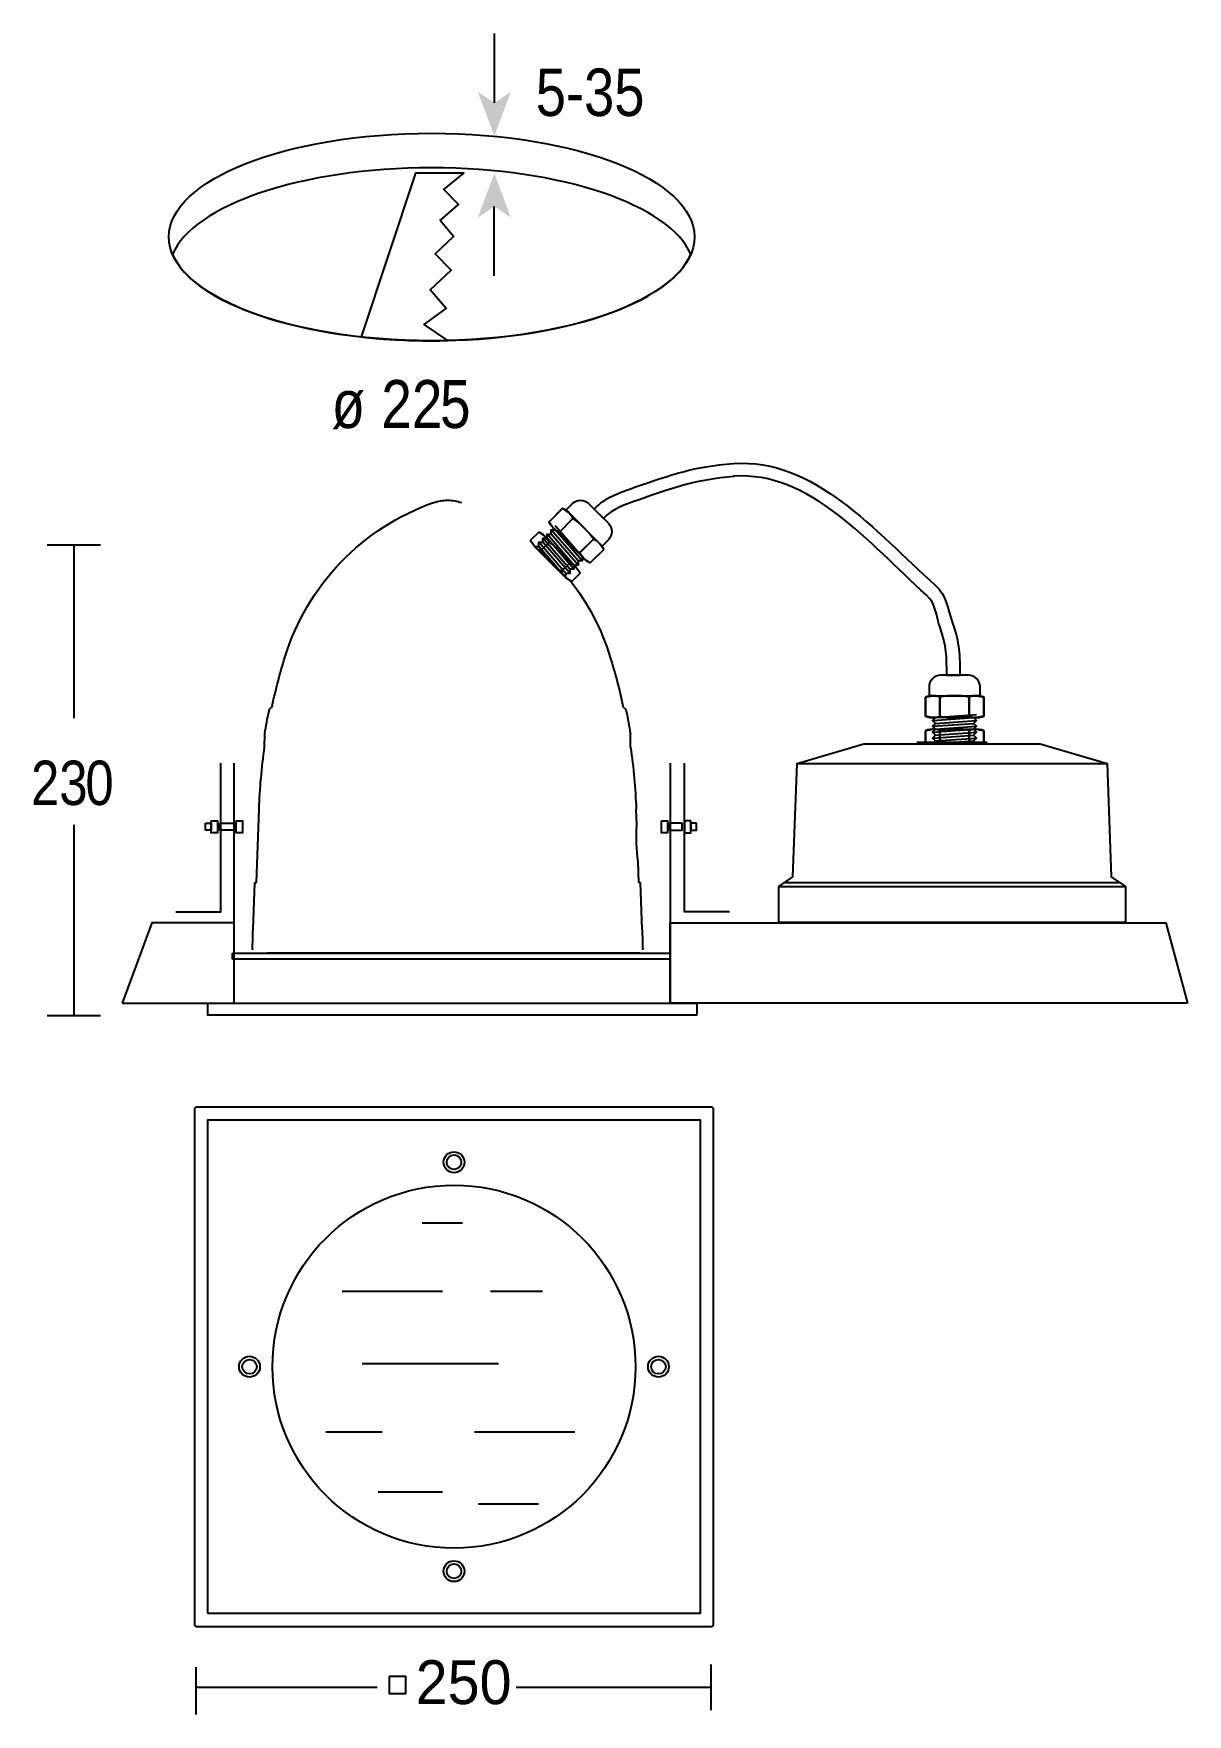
# Model space of a CAD drawing. Extents: x 29 to 194, y 35 to 275.
import ezdxf

# ---------------------------------------------------------------- set-up
doc = ezdxf.new("R2010")
doc.units = 0
doc.layers.add('LIVELLO_1', color=160, linetype='Continuous')
doc.styles.add('STD', font='txt')

# ---------------------------------------------------------------- blocks, each defined once
blk = doc.blocks.new('AI9-BLK1')
at = {"layer": 'LIVELLO_1'}
h = blk.add_hatch(color=7, dxfattribs=at)
h.dxf.hatch_style = 2
h.paths.add_polyline_path([(-16.57, 110.7), (-14.19, 112.28), (-16.57, 105.95), (-18.94, 112.28)])
h = blk.add_hatch(color=7, dxfattribs=at)
h.dxf.hatch_style = 2
h.paths.add_polyline_path([(-16.57, 95.85), (-18.94, 94.26), (-16.57, 100.6), (-14.19, 94.26)])
at = {"layer": 'LIVELLO_1', "color": 7}
for p, q in [((-16.57, 120.6), (-16.57, 110.7)), ((-16.57, 85.95), (-16.57, 95.85)), ((-23.41, 53.82), (-23.1, 53.82)), ((-5.78, 43.95), (-9.61, 48.38)), ((-5.19, 44.54), (-9.02, 48.97)), ((-5.19, 43.95), (-9.02, 48.38)), ((-4.59, 45.13), (-8.43, 49.56)), ((-4.59, 44.54), (-8.43, 48.97)), ((-4, 45.72), (-7.84, 50.15)), ((-4, 45.13), (-7.84, 49.56)), ((-80.57, 47.43), (-72.93, 47.43)), ((-76.75, 47.43), (-76.75, 22.61)), ((-6.36, 43.36), (-10.2, 47.79)), ((-6.36, 42.77), (-10.2, 47.2)), ((-5.78, 43.36), (-9.61, 47.79)), ((46.18, 22.29), (52.01, 22.71)), ((46.18, 21.46), (52.01, 21.87)), ((46.59, 22.71), (52.43, 23.13)), ((46.59, 21.87), (52.43, 22.29)), ((-49.45, 18.48), (-49.43, 20.4)), ((2.93, 18.48), (2.91, 20.4)), ((46.18, 20.62), (52.01, 21.04)), ((46.18, 19.78), (52.01, 20.2)), ((46.18, 18.95), (52.01, 19.37)), ((46.59, 21.04), (52.43, 21.46)), ((46.59, 20.2), (52.43, 20.62)), ((46.59, 19.37), (52.43, 19.78)), ((43.91, 19.21), (53.97, 19.21)), ((-53.8, -18.19), (-53.83, 16.16)), ((8.6, 16.16), (8.6, -18.19)), ((26.76, 16.11), (71.13, 16.11)), ((-76.75, 7.34), (-76.75, -19.93)), ((3.81, 7.37), (3.73, 9.59)), ((4.11, -0.91), (4, 2.06)), ((-51.11, -7.63), (-50.87, -0.91)), ((-50.87, -0.91), (-50.63, -0.91)), ((4.11, -0.91), (4.36, -0.91)), ((4.59, -7.63), (4.36, -0.91)), ((24.13, -1.45), (73.76, -1.45)), ((24.99, -0.88), (72.88, -0.88)), ((4.28, -11.02), (-49.14, -11.02)), ((-80.57, -19.93), (-72.93, -19.93)), ((14.52, -33.05), (-59.2, -33.05)), ((14.81, -107.06), (14.81, -33.34)), ((-26.88, -49.63), (-21.14, -49.63)), ((-38.37, -59.4), (-24.01, -59.4)), ((-17.12, -59.4), (-9.66, -59.4)), ((-35.5, -69.73), (-15.97, -69.73)), ((-40.67, -79.5), (-32.63, -79.5)), ((-19.42, -79.5), (-5.06, -79.5)), ((-33.2, -88.11), (-24.01, -88.11)), ((-18.84, -89.83), (-10.23, -89.83)), ((-59.2, -107.36), (14.52, -107.36)), ((14.49, -119.36), (14.49, -112.84)), ((-59.26, -119.96), (-59.26, -113.2)), ((-59.23, -116.09), (-33.35, -116.09)), ((-13.44, -116.09), (14.49, -116.09))]:
    blk.add_line(p, q, dxfattribs=at)
for points in [[(-0.91, 46.75), (-1.5, 47.64), (-5.93, 52.06), (-6.81, 52.66), (-8.73, 50.74), (-8.14, 49.85), (-3.71, 45.42), (-2.83, 44.83)], [(-0.91, 46.75), (-1.5, 47.64), (-5.93, 52.06), (-6.81, 52.66), (-8.73, 50.74), (-8.14, 49.85), (-3.71, 45.42), (-2.83, 44.83)], [(-4.3, 43.36), (-4.89, 44.24), (-9.32, 48.67), (-10.2, 49.26), (-11.39, 48.08), (-10.79, 47.2), (-6.36, 42.77), (-5.48, 42.18)], [(-4.3, 43.36), (-4.89, 44.24), (-9.32, 48.67), (-10.2, 49.26), (-11.39, 48.08), (-10.79, 47.2), (-6.36, 42.77), (-5.48, 42.18)], [(-4, 45.72), (-4, 45.13), (-4.59, 45.13), (-4.59, 44.53), (-5.19, 44.53), (-5.19, 43.95), (-5.78, 43.95), (-5.78, 43.35), (-6.37, 43.35), (-6.37, 42.76), (-10.8, 47.19), (-10.21, 47.19), (-10.21, 47.79), (-9.62, 47.79), (-9.62, 48.38), (-9.03, 48.38), (-9.03, 48.97), (-8.44, 48.97), (-8.44, 49.56), (-7.84, 49.56)], [(-4, 45.72), (-4, 45.13), (-4.59, 45.13), (-4.59, 44.53), (-5.19, 44.53), (-5.19, 43.95), (-5.78, 43.95), (-5.78, 43.35), (-6.37, 43.35), (-6.37, 42.76), (-10.8, 47.19), (-10.21, 47.19), (-10.21, 47.79), (-9.62, 47.79), (-9.62, 48.38), (-9.03, 48.38), (-9.03, 48.97), (-8.44, 48.97), (-8.44, 49.56), (-7.84, 49.56)], [(45.13, 25.63), (46.17, 25.84), (52.44, 25.84), (53.48, 25.63), (53.48, 22.91), (52.44, 22.7), (46.17, 22.7), (45.13, 22.91)], [(45.13, 25.63), (46.17, 25.84), (52.44, 25.84), (53.48, 25.63), (53.48, 22.91), (52.44, 22.7), (46.17, 22.7), (45.13, 22.91)], [(46.59, 22.71), (46.17, 22.29), (46.59, 21.87), (46.17, 21.46), (46.59, 21.04), (46.17, 20.62), (46.59, 20.2), (46.17, 19.78), (46.59, 19.37), (46.17, 18.95), (52.44, 18.95), (52.02, 19.37), (52.44, 19.78), (52.02, 20.2), (52.44, 20.62), (52.02, 21.04), (52.44, 21.46), (52.02, 21.87), (52.44, 22.29), (52.02, 22.71)], [(46.59, 22.71), (46.17, 22.29), (46.59, 21.87), (46.17, 21.46), (46.59, 21.04), (46.17, 20.62), (46.59, 20.2), (46.17, 19.78), (46.59, 19.37), (46.17, 18.95), (52.44, 18.95), (52.02, 19.37), (52.44, 19.78), (52.02, 20.2), (52.44, 20.62), (52.02, 21.04), (52.44, 21.46), (52.02, 21.87), (52.44, 22.29), (52.02, 22.71)], [(45.13, 20.83), (46.17, 21.04), (52.44, 21.04), (53.48, 20.83), (53.48, 19.16), (52.44, 18.95), (46.17, 18.95), (45.13, 19.16)], [(45.13, 20.83), (46.17, 21.04), (52.44, 21.04), (53.48, 20.83), (53.48, 19.16), (52.44, 18.95), (46.17, 18.95), (45.13, 19.16)], [(24.13, -6.63), (24.13, -1.45), (26.14, -0.1), (26.76, 16.11), (36.34, 18.94), (61.54, 18.94), (71.13, 16.11), (71.74, -0.1), (73.76, -1.45), (73.76, -6.63)], [(-57.91, 7.58), (-57.11, 7.58), (-57.11, 6.6), (-57.91, 6.6)], [(-57.91, 7.58), (-57.11, 7.58), (-57.11, 6.6), (-57.91, 6.6)], [(-57.1, 7.95), (-56.21, 7.95), (-56.21, 6.23), (-57.1, 6.23)], [(-55.86, 7.58), (-53.81, 7.58), (-53.81, 6.6), (-55.86, 6.6)], [(-55.86, 7.58), (-53.81, 7.58), (-53.81, 6.6), (-55.86, 6.6)], [(-53.52, 7.95), (-52.63, 7.95), (-52.63, 6.23), (-53.52, 6.23)], [(7.34, 7.95), (8.23, 7.95), (8.23, 6.23), (7.34, 6.23)], [(10.33, 7.58), (8.52, 7.58), (8.52, 6.6), (10.33, 6.6)], [(10.33, 7.58), (8.52, 7.58), (8.52, 6.6), (10.33, 6.6)], [(11.56, 7.95), (10.67, 7.95), (10.67, 6.23), (11.56, 6.23)], [(12.37, 7.58), (11.58, 7.58), (11.58, 6.6), (12.37, 6.6)], [(12.37, 7.58), (11.58, 7.58), (11.58, 6.6), (12.37, 6.6)], [(-69.82, -18.19), (-53.8, -18.19), (-53.8, -6.67), (-65.61, -6.67)], [(82.63, -18.19), (8.59, -18.19), (8.59, -6.67), (79.54, -6.67)], [(-54.06, -11.01), (8.54, -11.01), (8.54, -11.86), (-54.06, -11.86)], [(-54.06, -11.01), (8.54, -11.01), (8.54, -11.87), (-54.06, -11.87)], [(12.41, -19.89), (-57.59, -19.89), (-57.59, -18.19), (12.41, -18.19)], [(-31.64, -114.56), (-31.64, -116.96), (-29.25, -116.96), (-29.25, -114.56)]]:
    blk.add_lwpolyline(points, close=True, dxfattribs=at)
for points in [[(-62.14, -5.11), (-55.71, -5.11), (-55.73, 16.16)], [(17.07, -5.11), (10.63, -5.11), (10.65, 16.16)], [(-57.62, -105.48), (12.94, -105.48), (12.94, -34.92), (-57.62, -34.92), (-57.62, -105.48)]]:
    blk.add_lwpolyline(points, dxfattribs=at)
for centre, radius in [((-22.34, -40.94), 1.49), ((-22.34, -40.94), 1.04), ((-22.34, -70.2), 25.98), ((-51.61, -70.2), 1.49), ((-51.61, -70.2), 1.04), ((6.92, -70.2), 1.49), ((6.92, -70.2), 1.04), ((-22.34, -99.47), 1.49), ((-22.34, -99.47), 1.04)]:
    blk.add_circle(centre, radius, dxfattribs=at)
blk.add_ellipse((-25.54, 91.49), major_axis=(-37.62, 0), ratio=0.394699, dxfattribs=at)
for points, knots in [([(-62.64, 89.02), (-59.65, 96.04), (-44.18, 101.39), (-25.54, 101.39), (-6.9, 101.39), (8.57, 96.04), (11.56, 89.02), (8.57, 81.99), (-6.9, 76.64), (-25.54, 76.64), (-44.18, 76.64), (-59.65, 81.99), (-62.64, 89.02)], [0, 0, 0, 0, 1, 1, 1, 2, 2, 2, 3, 3, 3, 4, 4, 4, 4]), ([(-35.63, 77.18), (-35.63, 77.18), (-27.86, 100.63), (-27.86, 100.63), (-27.86, 100.63), (-20.92, 100.63), (-20.92, 100.63), (-20.92, 100.63), (-23.8, 98.28), (-23.8, 98.28), (-23.8, 98.28), (-21.68, 96.16), (-21.68, 96.16), (-21.68, 96.16), (-24.33, 93.86), (-24.33, 93.86), (-24.33, 93.86), (-22.39, 91.57), (-22.39, 91.57), (-22.39, 91.57), (-25.04, 89.1), (-25.04, 89.1), (-25.04, 89.1), (-22.74, 86.75), (-22.74, 86.75), (-22.74, 86.75), (-25.74, 83.92), (-25.74, 83.92), (-25.74, 83.92), (-23.45, 81.27), (-23.45, 81.27), (-23.45, 81.27), (-26.63, 78.98), (-26.63, 78.98), (-26.63, 78.98), (-23.23, 76.67), (-23.23, 76.67), (-24, 76.65), (-24.77, 76.64), (-25.54, 76.64), (-29.04, 76.64), (-32.42, 76.83), (-35.63, 77.18)], [0, 0, 0, 0, 1, 1, 1, 2, 2, 2, 3, 3, 3, 4, 4, 4, 5, 5, 5, 6, 6, 6, 7, 7, 7, 8, 8, 8, 9, 9, 9, 10, 10, 10, 11, 11, 11, 12, 12, 12, 13, 13, 13, 14, 14, 14, 14]), ([(17.75, 57.19), (12.28, 56.77), (9.29, 55.67), (4.14, 53.88), (2.04, 53.15), (0.44, 52.68), (-0.94, 51.2), (-0.94, 51.2), (-2.28, 52.54), (-2.28, 52.54), (-0.7, 54.21), (1.11, 54.83), (3.51, 55.66), (8.85, 57.51), (11.95, 58.64), (17.61, 59.07)], [0, 0, 0, 0, 1, 1, 1, 2, 2, 2, 3, 3, 3, 4, 4, 4, 5, 5, 5, 5]), ([(17.68, 59.06), (29.16, 59.92), (37.94, 49.38), (46.52, 41.67), (48.23, 40.15), (48.26, 38.4), (49.02, 36.24), (50.03, 33.36), (50.07, 31.62), (50.08, 28.75), (50.08, 28.75), (48.19, 28.75), (48.19, 28.75), (48.19, 31.37), (48.17, 32.97), (47.24, 35.61), (46.6, 37.44), (46.7, 38.98), (45.26, 40.26), (37.11, 47.59), (28.59, 58.06), (17.68, 57.24)], [0, 0, 0, 0, 1, 1, 1, 2, 2, 2, 3, 3, 3, 4, 4, 4, 5, 5, 5, 6, 6, 6, 7, 7, 7, 7]), ([(-0.25, 50.51), (-0.25, 50.51), (-3.05, 53.32), (-3.05, 53.32), (-3.7, 53.97), (-4.76, 53.97), (-5.41, 53.32), (-5.41, 53.32), (-6.3, 52.43), (-6.3, 52.43), (-6.3, 52.43), (-1.13, 47.26), (-1.13, 47.26), (-1.13, 47.26), (-0.25, 48.15), (-0.25, 48.15), (0.41, 48.8), (0.41, 49.86), (-0.25, 50.51)], [0, 0, 0, 0, 1, 1, 1, 2, 2, 2, 3, 3, 3, 4, 4, 4, 5, 5, 5, 6, 6, 6, 6]), ([(-5.33, 51.18), (-5.33, 51.18), (-5.48, 51.62), (-5.92, 52.06), (-6.37, 52.51), (-6.81, 52.65), (-6.81, 52.65), (-6.81, 52.65), (-8.73, 50.73), (-8.73, 50.73), (-8.73, 50.73), (-8.58, 50.29), (-8.14, 49.85), (-7.7, 49.4), (-7.25, 49.26), (-7.25, 49.26), (-7.25, 49.26), (-5.33, 51.18), (-5.33, 51.18)], [0, 0, 0, 0, 1, 1, 1, 2, 2, 2, 3, 3, 3, 4, 4, 4, 5, 5, 5, 6, 6, 6, 6]), ([(-5.33, 51.18), (-5.33, 51.18), (-5.48, 51.62), (-5.92, 52.06), (-6.37, 52.51), (-6.81, 52.65), (-6.81, 52.65), (-6.81, 52.65), (-8.73, 50.73), (-8.73, 50.73), (-8.73, 50.73), (-8.58, 50.29), (-8.14, 49.85), (-7.7, 49.4), (-7.25, 49.26), (-7.25, 49.26), (-7.25, 49.26), (-5.33, 51.18), (-5.33, 51.18)], [0, 0, 0, 0, 1, 1, 1, 2, 2, 2, 3, 3, 3, 4, 4, 4, 5, 5, 5, 6, 6, 6, 6]), ([(-2.38, 48.23), (-2.38, 48.23), (-2.53, 48.67), (-3.71, 49.85), (-4.89, 51.03), (-5.34, 51.18), (-5.34, 51.18), (-5.34, 51.18), (-7.25, 49.26), (-7.25, 49.26), (-7.25, 49.26), (-7.11, 48.82), (-5.93, 47.63), (-4.75, 46.45), (-4.3, 46.31), (-4.3, 46.31), (-4.3, 46.31), (-2.38, 48.23), (-2.38, 48.23)], [0, 0, 0, 0, 1, 1, 1, 2, 2, 2, 3, 3, 3, 4, 4, 4, 5, 5, 5, 6, 6, 6, 6]), ([(-2.38, 48.23), (-2.38, 48.23), (-2.53, 48.67), (-3.71, 49.85), (-4.89, 51.03), (-5.34, 51.18), (-5.34, 51.18), (-5.34, 51.18), (-7.25, 49.26), (-7.25, 49.26), (-7.25, 49.26), (-7.11, 48.82), (-5.93, 47.63), (-4.75, 46.45), (-4.3, 46.31), (-4.3, 46.31), (-4.3, 46.31), (-2.38, 48.23), (-2.38, 48.23)], [0, 0, 0, 0, 1, 1, 1, 2, 2, 2, 3, 3, 3, 4, 4, 4, 5, 5, 5, 6, 6, 6, 6]), ([(-8.72, 47.78), (-8.72, 47.78), (-8.87, 48.23), (-9.32, 48.67), (-9.76, 49.12), (-10.2, 49.26), (-10.2, 49.26), (-10.2, 49.26), (-11.38, 48.08), (-11.38, 48.08), (-11.38, 48.08), (-11.24, 47.64), (-10.79, 47.19), (-10.35, 46.75), (-9.91, 46.6), (-9.91, 46.6), (-9.91, 46.6), (-8.72, 47.78), (-8.72, 47.78)], [0, 0, 0, 0, 1, 1, 1, 2, 2, 2, 3, 3, 3, 4, 4, 4, 5, 5, 5, 6, 6, 6, 6]), ([(-8.72, 47.78), (-8.72, 47.78), (-8.87, 48.23), (-9.32, 48.67), (-9.76, 49.12), (-10.2, 49.26), (-10.2, 49.26), (-10.2, 49.26), (-11.38, 48.08), (-11.38, 48.08), (-11.38, 48.08), (-11.24, 47.64), (-10.79, 47.19), (-10.35, 46.75), (-9.91, 46.6), (-9.91, 46.6), (-9.91, 46.6), (-8.72, 47.78), (-8.72, 47.78)], [0, 0, 0, 0, 1, 1, 1, 2, 2, 2, 3, 3, 3, 4, 4, 4, 5, 5, 5, 6, 6, 6, 6]), ([(-0.91, 46.75), (-0.91, 46.75), (-1.06, 47.2), (-1.5, 47.64), (-1.94, 48.08), (-2.38, 48.23), (-2.38, 48.23), (-2.38, 48.23), (-4.31, 46.31), (-4.31, 46.31), (-4.31, 46.31), (-4.16, 45.87), (-3.72, 45.42), (-3.27, 44.98), (-2.83, 44.83), (-2.83, 44.83), (-2.83, 44.83), (-0.91, 46.75), (-0.91, 46.75)], [0, 0, 0, 0, 1, 1, 1, 2, 2, 2, 3, 3, 3, 4, 4, 4, 5, 5, 5, 6, 6, 6, 6]), ([(-0.91, 46.75), (-0.91, 46.75), (-1.06, 47.2), (-1.5, 47.64), (-1.94, 48.08), (-2.38, 48.23), (-2.38, 48.23), (-2.38, 48.23), (-4.31, 46.31), (-4.31, 46.31), (-4.31, 46.31), (-4.16, 45.87), (-3.72, 45.42), (-3.27, 44.98), (-2.83, 44.83), (-2.83, 44.83), (-2.83, 44.83), (-0.91, 46.75), (-0.91, 46.75)], [0, 0, 0, 0, 1, 1, 1, 2, 2, 2, 3, 3, 3, 4, 4, 4, 5, 5, 5, 6, 6, 6, 6]), ([(-5.77, 44.83), (-5.77, 44.83), (-5.92, 45.28), (-7.1, 46.46), (-8.28, 47.64), (-8.73, 47.79), (-8.73, 47.79), (-8.73, 47.79), (-9.91, 46.61), (-9.91, 46.61), (-9.91, 46.61), (-9.76, 46.16), (-8.58, 44.98), (-7.4, 43.8), (-6.96, 43.65), (-6.96, 43.65), (-6.96, 43.65), (-5.77, 44.83), (-5.77, 44.83)], [0, 0, 0, 0, 1, 1, 1, 2, 2, 2, 3, 3, 3, 4, 4, 4, 5, 5, 5, 6, 6, 6, 6]), ([(-5.77, 44.83), (-5.77, 44.83), (-5.92, 45.28), (-7.1, 46.46), (-8.28, 47.64), (-8.73, 47.79), (-8.73, 47.79), (-8.73, 47.79), (-9.91, 46.61), (-9.91, 46.61), (-9.91, 46.61), (-9.76, 46.16), (-8.58, 44.98), (-7.4, 43.8), (-6.96, 43.65), (-6.96, 43.65), (-6.96, 43.65), (-5.77, 44.83), (-5.77, 44.83)], [0, 0, 0, 0, 1, 1, 1, 2, 2, 2, 3, 3, 3, 4, 4, 4, 5, 5, 5, 6, 6, 6, 6]), ([(-4.3, 43.36), (-4.3, 43.36), (-4.45, 43.8), (-4.89, 44.25), (-5.33, 44.69), (-5.78, 44.84), (-5.78, 44.84), (-5.78, 44.84), (-6.96, 43.66), (-6.96, 43.66), (-6.96, 43.66), (-6.81, 43.21), (-6.37, 42.77), (-5.93, 42.33), (-5.48, 42.18), (-5.48, 42.18), (-5.48, 42.18), (-4.3, 43.36), (-4.3, 43.36)], [0, 0, 0, 0, 1, 1, 1, 2, 2, 2, 3, 3, 3, 4, 4, 4, 5, 5, 5, 6, 6, 6, 6]), ([(-4.3, 43.36), (-4.3, 43.36), (-4.45, 43.8), (-4.89, 44.25), (-5.33, 44.69), (-5.78, 44.84), (-5.78, 44.84), (-5.78, 44.84), (-6.96, 43.66), (-6.96, 43.66), (-6.96, 43.66), (-6.81, 43.21), (-6.37, 42.77), (-5.93, 42.33), (-5.48, 42.18), (-5.48, 42.18), (-5.48, 42.18), (-4.3, 43.36), (-4.3, 43.36)], [0, 0, 0, 0, 1, 1, 1, 2, 2, 2, 3, 3, 3, 4, 4, 4, 5, 5, 5, 6, 6, 6, 6]), ([(47.32, 28.76), (47.32, 28.76), (51.29, 28.76), (51.29, 28.76), (52.21, 28.76), (52.96, 28.01), (52.96, 27.09), (52.96, 27.09), (52.96, 25.83), (52.96, 25.83), (52.96, 25.83), (45.65, 25.83), (45.65, 25.83), (45.65, 25.83), (45.65, 27.09), (45.65, 27.09), (45.65, 28.01), (46.4, 28.76), (47.32, 28.76)], [0, 0, 0, 0, 1, 1, 1, 2, 2, 2, 3, 3, 3, 4, 4, 4, 5, 5, 5, 6, 6, 6, 6]), ([(45.13, 25.63), (45.13, 25.63), (45.55, 25.84), (46.18, 25.84), (46.8, 25.84), (47.22, 25.63), (47.22, 25.63), (47.22, 25.63), (47.22, 22.91), (47.22, 22.91), (47.22, 22.91), (46.8, 22.7), (46.18, 22.7), (45.55, 22.7), (45.13, 22.91), (45.13, 22.91), (45.13, 22.91), (45.13, 25.63), (45.13, 25.63)], [0, 0, 0, 0, 1, 1, 1, 2, 2, 2, 3, 3, 3, 4, 4, 4, 5, 5, 5, 6, 6, 6, 6]), ([(45.13, 25.63), (45.13, 25.63), (45.55, 25.84), (46.18, 25.84), (46.8, 25.84), (47.22, 25.63), (47.22, 25.63), (47.22, 25.63), (47.22, 22.91), (47.22, 22.91), (47.22, 22.91), (46.8, 22.7), (46.18, 22.7), (45.55, 22.7), (45.13, 22.91), (45.13, 22.91), (45.13, 22.91), (45.13, 25.63), (45.13, 25.63)], [0, 0, 0, 0, 1, 1, 1, 2, 2, 2, 3, 3, 3, 4, 4, 4, 5, 5, 5, 6, 6, 6, 6]), ([(47.22, 25.63), (47.22, 25.63), (47.63, 25.84), (49.3, 25.84), (50.97, 25.84), (51.39, 25.63), (51.39, 25.63), (51.39, 25.63), (51.39, 22.91), (51.39, 22.91), (51.39, 22.91), (50.97, 22.7), (49.3, 22.7), (47.63, 22.7), (47.22, 22.91), (47.22, 22.91), (47.22, 22.91), (47.22, 25.63), (47.22, 25.63)], [0, 0, 0, 0, 1, 1, 1, 2, 2, 2, 3, 3, 3, 4, 4, 4, 5, 5, 5, 6, 6, 6, 6]), ([(47.22, 25.63), (47.22, 25.63), (47.63, 25.84), (49.3, 25.84), (50.97, 25.84), (51.39, 25.63), (51.39, 25.63), (51.39, 25.63), (51.39, 22.91), (51.39, 22.91), (51.39, 22.91), (50.97, 22.7), (49.3, 22.7), (47.63, 22.7), (47.22, 22.91), (47.22, 22.91), (47.22, 22.91), (47.22, 25.63), (47.22, 25.63)], [0, 0, 0, 0, 1, 1, 1, 2, 2, 2, 3, 3, 3, 4, 4, 4, 5, 5, 5, 6, 6, 6, 6]), ([(51.39, 25.63), (51.39, 25.63), (51.81, 25.84), (52.43, 25.84), (53.06, 25.84), (53.48, 25.63), (53.48, 25.63), (53.48, 25.63), (53.48, 22.91), (53.48, 22.91), (53.48, 22.91), (53.06, 22.7), (52.43, 22.7), (51.81, 22.7), (51.39, 22.91), (51.39, 22.91), (51.39, 22.91), (51.39, 25.63), (51.39, 25.63)], [0, 0, 0, 0, 1, 1, 1, 2, 2, 2, 3, 3, 3, 4, 4, 4, 5, 5, 5, 6, 6, 6, 6]), ([(51.39, 25.63), (51.39, 25.63), (51.81, 25.84), (52.43, 25.84), (53.06, 25.84), (53.48, 25.63), (53.48, 25.63), (53.48, 25.63), (53.48, 22.91), (53.48, 22.91), (53.48, 22.91), (53.06, 22.7), (52.43, 22.7), (51.81, 22.7), (51.39, 22.91), (51.39, 22.91), (51.39, 22.91), (51.39, 25.63), (51.39, 25.63)], [0, 0, 0, 0, 1, 1, 1, 2, 2, 2, 3, 3, 3, 4, 4, 4, 5, 5, 5, 6, 6, 6, 6]), ([(45.13, 20.83), (45.13, 20.83), (45.55, 21.04), (46.18, 21.04), (46.8, 21.04), (47.22, 20.83), (47.22, 20.83), (47.22, 20.83), (47.22, 19.16), (47.22, 19.16), (47.22, 19.16), (46.8, 18.95), (46.18, 18.95), (45.55, 18.95), (45.13, 19.16), (45.13, 19.16), (45.13, 19.16), (45.13, 20.83), (45.13, 20.83)], [0, 0, 0, 0, 1, 1, 1, 2, 2, 2, 3, 3, 3, 4, 4, 4, 5, 5, 5, 6, 6, 6, 6]), ([(45.13, 20.83), (45.13, 20.83), (45.55, 21.04), (46.18, 21.04), (46.8, 21.04), (47.22, 20.83), (47.22, 20.83), (47.22, 20.83), (47.22, 19.16), (47.22, 19.16), (47.22, 19.16), (46.8, 18.95), (46.18, 18.95), (45.55, 18.95), (45.13, 19.16), (45.13, 19.16), (45.13, 19.16), (45.13, 20.83), (45.13, 20.83)], [0, 0, 0, 0, 1, 1, 1, 2, 2, 2, 3, 3, 3, 4, 4, 4, 5, 5, 5, 6, 6, 6, 6]), ([(47.22, 20.83), (47.22, 20.83), (47.63, 21.04), (49.3, 21.04), (50.97, 21.04), (51.39, 20.83), (51.39, 20.83), (51.39, 20.83), (51.39, 19.16), (51.39, 19.16), (51.39, 19.16), (50.97, 18.95), (49.3, 18.95), (47.63, 18.95), (47.22, 19.16), (47.22, 19.16), (47.22, 19.16), (47.22, 20.83), (47.22, 20.83)], [0, 0, 0, 0, 1, 1, 1, 2, 2, 2, 3, 3, 3, 4, 4, 4, 5, 5, 5, 6, 6, 6, 6]), ([(47.22, 20.83), (47.22, 20.83), (47.63, 21.04), (49.3, 21.04), (50.97, 21.04), (51.39, 20.83), (51.39, 20.83), (51.39, 20.83), (51.39, 19.16), (51.39, 19.16), (51.39, 19.16), (50.97, 18.95), (49.3, 18.95), (47.63, 18.95), (47.22, 19.16), (47.22, 19.16), (47.22, 19.16), (47.22, 20.83), (47.22, 20.83)], [0, 0, 0, 0, 1, 1, 1, 2, 2, 2, 3, 3, 3, 4, 4, 4, 5, 5, 5, 6, 6, 6, 6]), ([(51.39, 20.83), (51.39, 20.83), (51.81, 21.04), (52.43, 21.04), (53.06, 21.04), (53.48, 20.83), (53.48, 20.83), (53.48, 20.83), (53.48, 19.16), (53.48, 19.16), (53.48, 19.16), (53.06, 18.95), (52.43, 18.95), (51.81, 18.95), (51.39, 19.16), (51.39, 19.16), (51.39, 19.16), (51.39, 20.83), (51.39, 20.83)], [0, 0, 0, 0, 1, 1, 1, 2, 2, 2, 3, 3, 3, 4, 4, 4, 5, 5, 5, 6, 6, 6, 6]), ([(51.39, 20.83), (51.39, 20.83), (51.81, 21.04), (52.43, 21.04), (53.06, 21.04), (53.48, 20.83), (53.48, 20.83), (53.48, 20.83), (53.48, 19.16), (53.48, 19.16), (53.48, 19.16), (53.06, 18.95), (52.43, 18.95), (51.81, 18.95), (51.39, 19.16), (51.39, 19.16), (51.39, 19.16), (51.39, 20.83), (51.39, 20.83)], [0, 0, 0, 0, 1, 1, 1, 2, 2, 2, 3, 3, 3, 4, 4, 4, 5, 5, 5, 6, 6, 6, 6]), ([(-50.63, -0.91), (-50.63, -0.91), (-50.25, 9.59), (-50.25, 9.59), (-50.14, 12.56), (-49.87, 15.53), (-49.45, 18.48)], [0, 0, 0, 0, 1, 1, 1, 2, 2, 2, 2]), ([(-59.5, -33.34), (-59.5, -33.34), (-59.5, -107.06), (-59.5, -107.06), (-59.5, -107.22), (-59.36, -107.36), (-59.2, -107.36)], [0, 0, 0, 0, 1, 1, 1, 2, 2, 2, 2])]:
    blk.add_open_spline(points, degree=3, knots=knots, dxfattribs=at)
for points in [[(-46.55, 31.32), (-43.36, 41.69), (-35.45, 49.91), (-25.26, 53.48)], [(-25.26, 53.48), (-24.61, 53.7), (-23.94, 53.82), (-23.26, 53.82)], [(-23.26, 53.82), (-22.58, 53.82), (-21.9, 53.7), (-21.26, 53.48)], [(-5.77, 42.4), (-3.17, 39.1), (-1.21, 35.34), (0.03, 31.32)], [(-48.36, 24.4), (-47.85, 26.73), (-47.25, 29.04), (-46.55, 31.32)], [(0.03, 31.32), (0.73, 29.04), (1.34, 26.73), (1.84, 24.4)], [(-48.36, 24.4), (-48.39, 24.26), (-48.47, 24.13), (-48.59, 24.04)], [(2.07, 24.04), (1.96, 24.13), (1.87, 24.26), (1.84, 24.4)], [(-49.43, 20.4), (-49.25, 21.5), (-49.05, 22.59), (-48.82, 23.67)], [(-48.82, 23.67), (-48.79, 23.82), (-48.71, 23.95), (-48.59, 24.04)], [(2.07, 24.04), (2.19, 23.95), (2.28, 23.82), (2.31, 23.67)], [(2.31, 23.67), (2.53, 22.59), (2.73, 21.5), (2.91, 20.4)], [(2.93, 18.48), (3.36, 15.53), (3.63, 12.56), (3.73, 9.59)], [(4, 2.06), (3.77, 3.82), (3.71, 5.6), (3.81, 7.37)], [(-51.18, -10.46), (-51.16, -9.52), (-51.14, -8.57), (-51.11, -7.63)], [(4.59, -7.63), (4.62, -8.57), (4.65, -9.52), (4.67, -10.46)], [(-51.18, -10.46), (-51.19, -10.49), (-51.19, -10.51), (-51.19, -10.54)], [(4.67, -10.54), (4.67, -10.51), (4.67, -10.49), (4.67, -10.46)], [(-59.2, -33.05), (-59.36, -33.05), (-59.5, -33.18), (-59.5, -33.34)], [(14.81, -33.34), (14.81, -33.18), (14.68, -33.05), (14.52, -33.05)], [(14.52, -107.36), (14.68, -107.36), (14.81, -107.22), (14.81, -107.06)]]:
    blk.add_open_spline(points, degree=3, dxfattribs=at)
at = {"layer": 'LIVELLO_1', "color": 7, "attachment_point": 1, "style": 'STD'}
for s, insert, char_height in [('\\fArial Narrow|b0|i0;\\H6.7896;\\C7;5-35', (-10.64, 115.6), 6.7896), ('\\fArial Narrow|b0|i0;\\H6.8602;\\C7;22', (-32.74, 71.01), 6.8602), ('\\fArial Narrow|b0|i0;\\H6.8602;\\C7;5', (-24.34, 71.01), 6.8602), ('\\fArial Narrow|b0|i0;\\H6.8602;\\C7;ø', (-39.87, 71.01), 6.8602), ('\\fArial Narrow|b0|i0;\\H6.3461;\\C7;23', (-82.88, 16.54), 6.3461), ('\\fArial Narrow|b0|i0;\\H6.3461;\\C7;0', (-75.1, 16.54), 6.3461), ('\\fMyriad Roman|b0|i0;\\H6.2790;\\W0.98;\\C7;250', (-27.83, -112.21), 6.279)]:
    blk.add_mtext(s, dxfattribs=dict(at, insert=insert, char_height=char_height))

msp = doc.modelspace()

# ---------------------------------------------------------------- block references
at = {"layer": 'LIVELLO_1', "color": 7}
msp.add_blockref('AI9-BLK1', (111.616874, 154.639312), dxfattribs=at)

doc.saveas('drawing.dxf')
